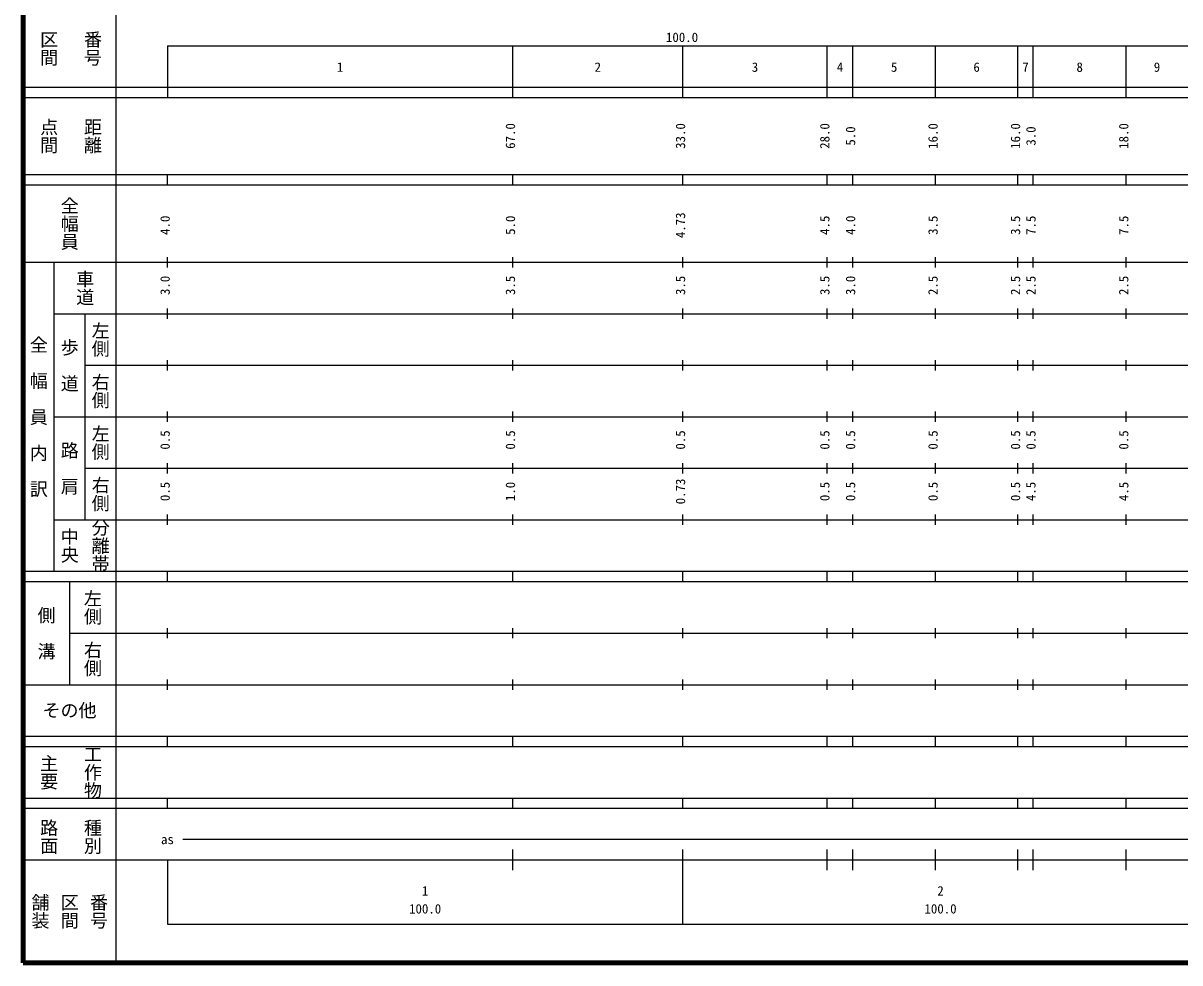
# Model space of a CAD drawing. Units: millimetres on the paper, enlarged 1000 times. Extents: x 40000 to 680000, y 20000 to 380000.
# Drawn here: x 40000 to 264437, y 20000 to 202409 of the extents above; entities that cross this region are included whole.
import ezdxf
from ezdxf.enums import TextEntityAlignment as Align

# ---------------------------------------------------------------- set-up
doc = ezdxf.new("R2010")
doc.units = ezdxf.units.MM
doc.header["$LTSCALE"] = 1000
doc.layers.add('M-TTL', color=2, linetype='Continuous', lineweight=140)
doc.layers.add('M-TTL-BAND', color=7, linetype='Continuous', lineweight=25)
doc.styles.add('@ＭＳ ゴシック', font='')
doc.styles.add('ＭＳ ゴシック', font='')
doc.styles.get('@ＭＳ ゴシック').set_extended_font_data('@MS Gothic')
doc.styles.get('ＭＳ ゴシック').set_extended_font_data('MS Gothic')

msp = doc.modelspace()

# ---------------------------------------------------------------- linework, layer by layer
at = {"layer": 'M-TTL'}
for p, q in [((40000, 380000), (40000, 20000)), ((40000, 20000), (680000, 20000))]:
    msp.add_line(p, q, dxfattribs=at)
at = {"layer": 'M-TTL-BAND'}
for p, q in [((58000, 370000), (58000, 20000)), ((68000, 198000), (579000, 198000)), ((68000, 198000), (68000, 188000)), ((135000, 188000), (135000, 198000)), ((168000, 188000), (168000, 198000)), ((196000, 188000), (196000, 198000)), ((201000, 188000), (201000, 198000)), ((217000, 188000), (217000, 198000)), ((233000, 188000), (233000, 198000)), ((236000, 188000), (236000, 198000)), ((254000, 188000), (254000, 198000)), ((40000, 190000), (579000, 190000)), ((40000, 188000), (579000, 188000)), ((40000, 173000), (579000, 173000)), ((68000, 171000), (68000, 173000)), ((135000, 171000), (135000, 173000)), ((168000, 171000), (168000, 173000)), ((196000, 171000), (196000, 173000)), ((201000, 171000), (201000, 173000)), ((217000, 171000), (217000, 173000)), ((233000, 171000), (233000, 173000)), ((236000, 171000), (236000, 173000)), ((254000, 171000), (254000, 173000)), ((40000, 171000), (579000, 171000)), ((40000, 156000), (579000, 156000)), ((46000, 96000), (46000, 156000)), ((68000, 155000), (68000, 157000)), ((135000, 155000), (135000, 157000)), ((168000, 155000), (168000, 157000)), ((196000, 155000), (196000, 157000)), ((201000, 155000), (201000, 157000)), ((217000, 155000), (217000, 157000)), ((233000, 155000), (233000, 157000)), ((236000, 155000), (236000, 157000)), ((254000, 155000), (254000, 157000)), ((46000, 146000), (579000, 146000)), ((52000, 146000), (52000, 106000)), ((68000, 145000), (68000, 147000)), ((135000, 145000), (135000, 147000)), ((168000, 145000), (168000, 147000)), ((196000, 145000), (196000, 147000)), ((201000, 145000), (201000, 147000)), ((217000, 145000), (217000, 147000)), ((233000, 145000), (233000, 147000)), ((236000, 145000), (236000, 147000)), ((254000, 145000), (254000, 147000)), ((68000, 135000), (68000, 137000)), ((135000, 135000), (135000, 137000)), ((168000, 135000), (168000, 137000)), ((196000, 135000), (196000, 137000)), ((201000, 135000), (201000, 137000)), ((217000, 135000), (217000, 137000)), ((233000, 135000), (233000, 137000)), ((236000, 135000), (236000, 137000)), ((254000, 135000), (254000, 137000)), ((52000, 136000), (579000, 136000)), ((46000, 126000), (579000, 126000)), ((68000, 125000), (68000, 127000)), ((135000, 125000), (135000, 127000)), ((168000, 125000), (168000, 127000)), ((196000, 125000), (196000, 127000)), ((201000, 125000), (201000, 127000)), ((217000, 125000), (217000, 127000)), ((233000, 125000), (233000, 127000)), ((236000, 125000), (236000, 127000)), ((254000, 125000), (254000, 127000)), ((68000, 115000), (68000, 117000)), ((135000, 115000), (135000, 117000)), ((168000, 115000), (168000, 117000)), ((196000, 115000), (196000, 117000)), ((201000, 115000), (201000, 117000)), ((217000, 115000), (217000, 117000)), ((233000, 115000), (233000, 117000)), ((236000, 115000), (236000, 117000)), ((254000, 115000), (254000, 117000)), ((52000, 116000), (579000, 116000)), ((46000, 106000), (579000, 106000)), ((68000, 105000), (68000, 107000)), ((135000, 105000), (135000, 107000)), ((168000, 105000), (168000, 107000)), ((196000, 105000), (196000, 107000)), ((201000, 105000), (201000, 107000)), ((217000, 105000), (217000, 107000)), ((233000, 105000), (233000, 107000)), ((236000, 105000), (236000, 107000)), ((254000, 105000), (254000, 107000)), ((40000, 96000), (579000, 96000)), ((68000, 94000), (68000, 96000)), ((135000, 94000), (135000, 96000)), ((168000, 94000), (168000, 96000)), ((196000, 94000), (196000, 96000)), ((201000, 94000), (201000, 96000)), ((217000, 94000), (217000, 96000)), ((233000, 94000), (233000, 96000)), ((236000, 94000), (236000, 96000)), ((254000, 94000), (254000, 96000)), ((40000, 94000), (579000, 94000)), ((49000, 94000), (49000, 74000)), ((49000, 84000), (579000, 84000)), ((68000, 83000), (68000, 85000)), ((135000, 83000), (135000, 85000)), ((168000, 83000), (168000, 85000)), ((196000, 83000), (196000, 85000)), ((201000, 83000), (201000, 85000)), ((217000, 83000), (217000, 85000)), ((233000, 83000), (233000, 85000)), ((236000, 83000), (236000, 85000)), ((254000, 83000), (254000, 85000)), ((68000, 73000), (68000, 75000)), ((135000, 73000), (135000, 75000)), ((168000, 73000), (168000, 75000)), ((196000, 73000), (196000, 75000)), ((201000, 73000), (201000, 75000)), ((217000, 73000), (217000, 75000)), ((233000, 73000), (233000, 75000)), ((236000, 73000), (236000, 75000)), ((254000, 73000), (254000, 75000)), ((40000, 74000), (579000, 74000)), ((40000, 64000), (579000, 64000)), ((68000, 62000), (68000, 64000)), ((135000, 62000), (135000, 64000)), ((168000, 62000), (168000, 64000)), ((196000, 62000), (196000, 64000)), ((201000, 62000), (201000, 64000)), ((217000, 62000), (217000, 64000)), ((233000, 62000), (233000, 64000)), ((236000, 62000), (236000, 64000)), ((254000, 62000), (254000, 64000)), ((40000, 62000), (579000, 62000)), ((40000, 52000), (579000, 52000)), ((68000, 50000), (68000, 52000)), ((135000, 50000), (135000, 52000)), ((168000, 50000), (168000, 52000)), ((196000, 50000), (196000, 52000)), ((201000, 50000), (201000, 52000)), ((217000, 50000), (217000, 52000)), ((233000, 50000), (233000, 52000)), ((236000, 50000), (236000, 52000)), ((254000, 50000), (254000, 52000)), ((40000, 50000), (579000, 50000)), ((71000, 44000), (565000, 44000)), ((135000, 38000), (135000, 42000)), ((168000, 27500), (168000, 42000)), ((196000, 38000), (196000, 42000)), ((201000, 38000), (201000, 42000)), ((217000, 38000), (217000, 42000)), ((233000, 38000), (233000, 42000)), ((236000, 38000), (236000, 42000)), ((254000, 38000), (254000, 42000)), ((40000, 40000), (579000, 40000)), ((68000, 40000), (68000, 27500)), ((68000, 27500), (579000, 27500))]:
    msp.add_line(p, q, dxfattribs=at)

# ---------------------------------------------------------------- texts
at = {"layer": 'M-TTL-BAND', "style": '@ＭＳ ゴシック'}
for s, p in [('区間', (45000, 197500)), ('番号', (53500, 197500)), ('点間', (45000, 180500)), ('距離', (53500, 180500)), ('全幅員', (49000, 163500)), ('車道', (52000, 151000)), ('左側', (55000, 141000)), ('全\u3000幅\u3000員\u3000内\u3000訳', (43000, 126000)), ('歩\u3000道', (49000, 136000)), ('右側', (55000, 131000)), ('左側', (55000, 121000)), ('路\u3000肩', (49000, 116000)), ('右側', (55000, 111000)), ('分離帯', (55000, 101000)), ('中央', (49000, 101000)), ('左側', (53500, 89000)), ('側\u3000溝', (44500, 84000)), ('右側', (53500, 79000)), ('工作物', (53500, 57000)), ('主要', (45000, 57000)), ('路面', (45000, 44500)), ('種別', (53500, 44500)), ('舗装', (43333, 30000)), ('区間', (49000, 30000)), ('番号', (54667, 30000))]:
    msp.add_text(s, height=2566, rotation=270, dxfattribs=at).set_placement(p, align=Align.MIDDLE_CENTER)
at = {"layer": 'M-TTL-BAND', "style": 'ＭＳ ゴシック'}
for s, p in [('100.0', (167844, 198195)), ('1', (101500, 192405)), ('2', (151500, 192405)), ('3', (182000, 192405)), ('4', (198500, 192405)), ('5', (209000, 192405)), ('6', (225000, 192405)), ('7', (234500, 192405)), ('8', (245000, 192405)), ('9', (260000, 192405)), ('as', (68000, 42500)), ('1', (118000, 32523)), ('2', (218000, 32523)), ('100.0', (118000, 29033)), ('100.0', (218000, 29033))]:
    msp.add_text(s, height=1833, dxfattribs=at).set_placement(p, align=Align.BOTTOM_CENTER)
for s, p in [('67.0', (136000, 180500)), ('33.0', (169000, 180500)), ('28.0', (197000, 180500)), ('5.0', (202000, 180500)), ('16.0', (218000, 180500)), ('16.0', (234000, 180500)), ('3.0', (237000, 180500)), ('18.0', (255000, 180500)), ('4.0', (69000, 163174)), ('5.0', (136000, 163174)), ('4.73', (169000, 163174)), ('4.5', (197000, 163174)), ('4.0', (202000, 163174)), ('3.5', (218000, 163174)), ('3.5', (234000, 163174)), ('7.5', (237000, 163174)), ('7.5', (255000, 163174)), ('3.0', (69000, 151500)), ('3.5', (136000, 151500)), ('3.5', (169000, 151500)), ('3.5', (197000, 151500)), ('3.0', (202000, 151500)), ('2.5', (218000, 151500)), ('2.5', (234000, 151500)), ('2.5', (237000, 151500)), ('2.5', (255000, 151500)), ('0.5', (69000, 121500)), ('0.5', (136000, 121500)), ('0.5', (169000, 121500)), ('0.5', (197000, 121500)), ('0.5', (202000, 121500)), ('0.5', (218000, 121500)), ('0.5', (234000, 121500)), ('0.5', (237000, 121500)), ('0.5', (255000, 121500)), ('0.5', (69000, 111500)), ('1.0', (136000, 111500)), ('0.73', (169000, 111500)), ('0.5', (197000, 111500)), ('0.5', (202000, 111500)), ('0.5', (218000, 111500)), ('0.5', (234000, 111500)), ('4.5', (237000, 111500)), ('4.5', (255000, 111500))]:
    msp.add_text(s, height=1833, rotation=90, dxfattribs=at).set_placement(p, align=Align.BOTTOM_CENTER)
msp.add_text('その他', height=2566, dxfattribs=at).set_placement((49000, 69000), align=Align.MIDDLE_CENTER)

doc.saveas('drawing.dxf')
